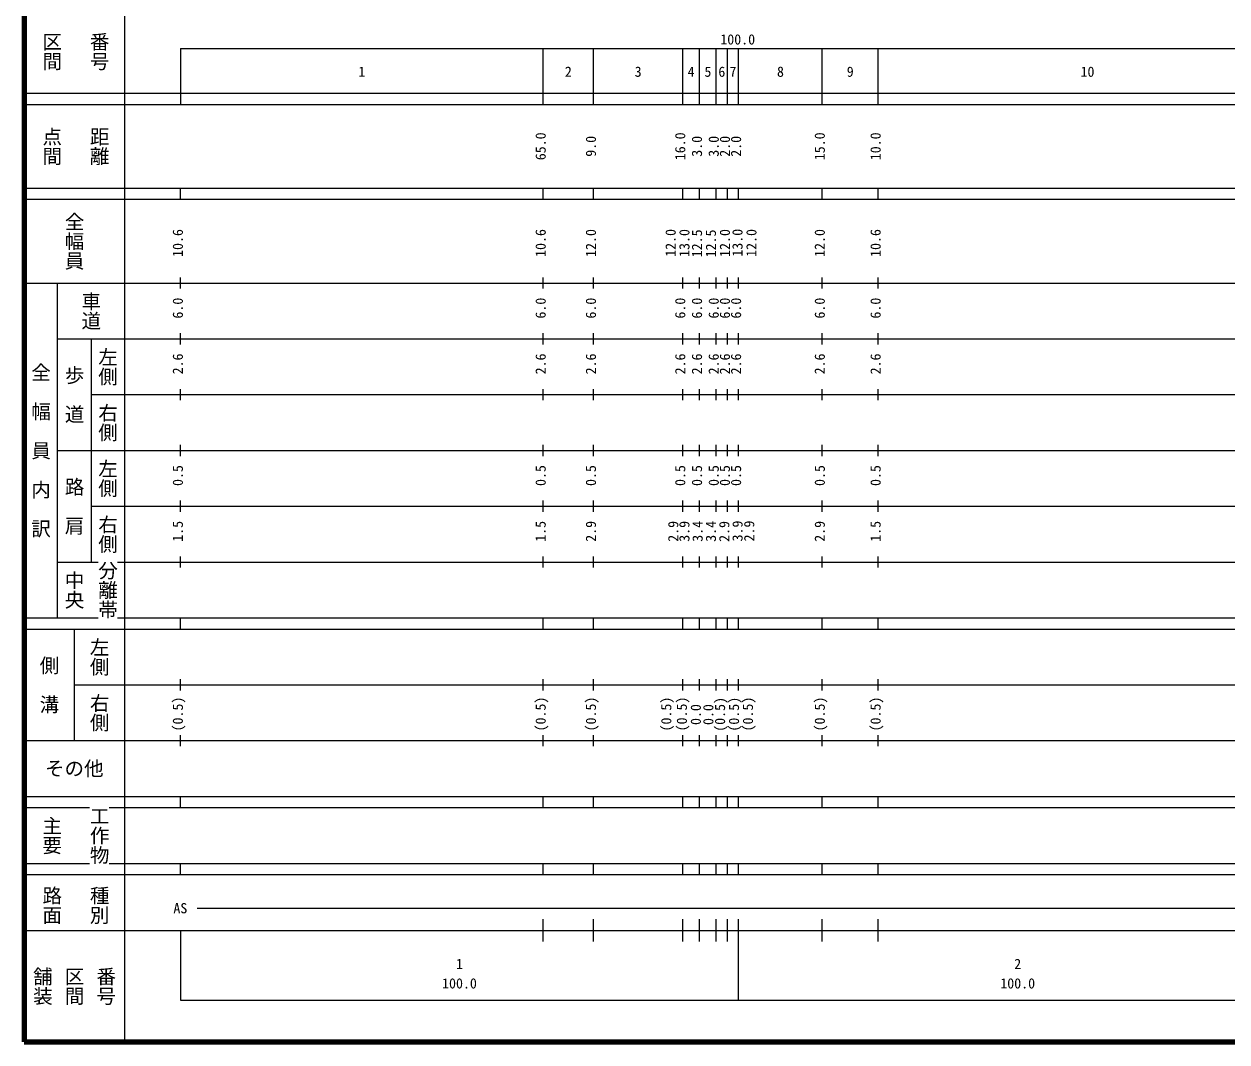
# Model space of a CAD drawing. Units: millimetres on the paper, enlarged 1000 times. Extents: x 40000 to 680000, y 20000 to 380000.
# Drawn here: x 40000 to 255485, y 20000 to 202409 of the extents above; entities that cross this region are included whole.
import ezdxf
from ezdxf.enums import TextEntityAlignment as Align

# ---------------------------------------------------------------- set-up
doc = ezdxf.new("R2010")
doc.units = ezdxf.units.MM
doc.header["$LTSCALE"] = 1000
doc.layers.add('M-TTL', color=2, linetype='Continuous', lineweight=140)
doc.layers.add('M-TTL-BAND', color=7, linetype='Continuous', lineweight=25)
doc.styles.add('@ＭＳ ゴシック', font='')
doc.styles.add('ＭＳ ゴシック', font='')
doc.styles.get('@ＭＳ ゴシック').set_extended_font_data('@MS Gothic')
doc.styles.get('ＭＳ ゴシック').set_extended_font_data('MS Gothic')

msp = doc.modelspace()

# ---------------------------------------------------------------- linework, layer by layer
at = {"layer": 'M-TTL'}
for p, q in [((40000, 380000), (40000, 20000)), ((40000, 20000), (680000, 20000))]:
    msp.add_line(p, q, dxfattribs=at)
at = {"layer": 'M-TTL-BAND'}
for p, q in [((58000, 370000), (58000, 20000)), ((68000, 198000), (579000, 198000)), ((68000, 198000), (68000, 188000)), ((133000, 188000), (133000, 198000)), ((142000, 188000), (142000, 198000)), ((158000, 188000), (158000, 198000)), ((161000, 188000), (161000, 198000)), ((164000, 188000), (164000, 198000)), ((166000, 188000), (166000, 198000)), ((168000, 188000), (168000, 198000)), ((183000, 188000), (183000, 198000)), ((193000, 188000), (193000, 198000)), ((40000, 190000), (579000, 190000)), ((40000, 188000), (579000, 188000)), ((40000, 173000), (579000, 173000)), ((68000, 171000), (68000, 173000)), ((133000, 171000), (133000, 173000)), ((142000, 171000), (142000, 173000)), ((158000, 171000), (158000, 173000)), ((161000, 171000), (161000, 173000)), ((164000, 171000), (164000, 173000)), ((166000, 171000), (166000, 173000)), ((168000, 171000), (168000, 173000)), ((183000, 171000), (183000, 173000)), ((193000, 171000), (193000, 173000)), ((40000, 171000), (579000, 171000)), ((40000, 156000), (579000, 156000)), ((46000, 96000), (46000, 156000)), ((68000, 155000), (68000, 157000)), ((133000, 155000), (133000, 157000)), ((142000, 155000), (142000, 157000)), ((158000, 155000), (158000, 157000)), ((161000, 155000), (161000, 157000)), ((164000, 155000), (164000, 157000)), ((166000, 155000), (166000, 157000)), ((168000, 155000), (168000, 157000)), ((183000, 155000), (183000, 157000)), ((193000, 155000), (193000, 157000)), ((68000, 145000), (68000, 147000)), ((133000, 145000), (133000, 147000)), ((142000, 145000), (142000, 147000)), ((158000, 145000), (158000, 147000)), ((161000, 145000), (161000, 147000)), ((164000, 145000), (164000, 147000)), ((166000, 145000), (166000, 147000)), ((168000, 145000), (168000, 147000)), ((183000, 145000), (183000, 147000)), ((193000, 145000), (193000, 147000)), ((46000, 146000), (579000, 146000)), ((52000, 146000), (52000, 106000)), ((52000, 136000), (579000, 136000)), ((68000, 135000), (68000, 137000)), ((133000, 135000), (133000, 137000)), ((142000, 135000), (142000, 137000)), ((158000, 135000), (158000, 137000)), ((161000, 135000), (161000, 137000)), ((164000, 135000), (164000, 137000)), ((166000, 135000), (166000, 137000)), ((168000, 135000), (168000, 137000)), ((183000, 135000), (183000, 137000)), ((193000, 135000), (193000, 137000)), ((46000, 126000), (579000, 126000)), ((68000, 125000), (68000, 127000)), ((133000, 125000), (133000, 127000)), ((142000, 125000), (142000, 127000)), ((158000, 125000), (158000, 127000)), ((161000, 125000), (161000, 127000)), ((164000, 125000), (164000, 127000)), ((166000, 125000), (166000, 127000)), ((168000, 125000), (168000, 127000)), ((183000, 125000), (183000, 127000)), ((193000, 125000), (193000, 127000)), ((68000, 115000), (68000, 117000)), ((133000, 115000), (133000, 117000)), ((142000, 115000), (142000, 117000)), ((158000, 115000), (158000, 117000)), ((161000, 115000), (161000, 117000)), ((164000, 115000), (164000, 117000)), ((166000, 115000), (166000, 117000)), ((168000, 115000), (168000, 117000)), ((183000, 115000), (183000, 117000)), ((193000, 115000), (193000, 117000)), ((52000, 116000), (579000, 116000)), ((46000, 106000), (53250, 106000)), ((56750, 106000), (579000, 106000)), ((68000, 105000), (68000, 107000)), ((133000, 105000), (133000, 107000)), ((142000, 105000), (142000, 107000)), ((158000, 105000), (158000, 107000)), ((161000, 105000), (161000, 107000)), ((164000, 105000), (164000, 107000)), ((166000, 105000), (166000, 107000)), ((168000, 105000), (168000, 107000)), ((183000, 105000), (183000, 107000)), ((193000, 105000), (193000, 107000)), ((40000, 96000), (53250, 96000)), ((56750, 96000), (579000, 96000)), ((68000, 94000), (68000, 96000)), ((133000, 94000), (133000, 96000)), ((142000, 94000), (142000, 96000)), ((158000, 94000), (158000, 96000)), ((161000, 94000), (161000, 96000)), ((164000, 94000), (164000, 96000)), ((166000, 94000), (166000, 96000)), ((168000, 94000), (168000, 96000)), ((183000, 94000), (183000, 96000)), ((193000, 94000), (193000, 96000)), ((40000, 94000), (579000, 94000)), ((49000, 94000), (49000, 74000)), ((68000, 83000), (68000, 85000)), ((133000, 83000), (133000, 85000)), ((142000, 83000), (142000, 85000)), ((158000, 83000), (158000, 85000)), ((161000, 83000), (161000, 85000)), ((164000, 83000), (164000, 85000)), ((166000, 83000), (166000, 85000)), ((168000, 83000), (168000, 85000)), ((183000, 83000), (183000, 85000)), ((193000, 83000), (193000, 85000)), ((49000, 84000), (579000, 84000)), ((40000, 74000), (579000, 74000)), ((68000, 73000), (68000, 75000)), ((133000, 73000), (133000, 75000)), ((142000, 73000), (142000, 75000)), ((158000, 73000), (158000, 75000)), ((161000, 73000), (161000, 75000)), ((164000, 73000), (164000, 75000)), ((166000, 73000), (166000, 75000)), ((168000, 73000), (168000, 75000)), ((183000, 73000), (183000, 75000)), ((193000, 73000), (193000, 75000)), ((40000, 64000), (579000, 64000)), ((68000, 62000), (68000, 64000)), ((133000, 62000), (133000, 64000)), ((142000, 62000), (142000, 64000)), ((158000, 62000), (158000, 64000)), ((161000, 62000), (161000, 64000)), ((164000, 62000), (164000, 64000)), ((166000, 62000), (166000, 64000)), ((168000, 62000), (168000, 64000)), ((183000, 62000), (183000, 64000)), ((193000, 62000), (193000, 64000)), ((40000, 62000), (51750, 62000)), ((55250, 62000), (579000, 62000)), ((40000, 52000), (51750, 52000)), ((55250, 52000), (579000, 52000)), ((68000, 50000), (68000, 52000)), ((133000, 50000), (133000, 52000)), ((142000, 50000), (142000, 52000)), ((158000, 50000), (158000, 52000)), ((161000, 50000), (161000, 52000)), ((164000, 50000), (164000, 52000)), ((166000, 50000), (166000, 52000)), ((168000, 50000), (168000, 52000)), ((183000, 50000), (183000, 52000)), ((193000, 50000), (193000, 52000)), ((40000, 50000), (579000, 50000)), ((71000, 44000), (565000, 44000)), ((133000, 38000), (133000, 42000)), ((142000, 38000), (142000, 42000)), ((158000, 38000), (158000, 42000)), ((161000, 38000), (161000, 42000)), ((164000, 38000), (164000, 42000)), ((166000, 38000), (166000, 42000)), ((168000, 27500), (168000, 42000)), ((183000, 38000), (183000, 42000)), ((193000, 38000), (193000, 42000)), ((40000, 40000), (579000, 40000)), ((68000, 40000), (68000, 27500)), ((68000, 27500), (579000, 27500))]:
    msp.add_line(p, q, dxfattribs=at)

# ---------------------------------------------------------------- texts
at = {"layer": 'M-TTL-BAND', "style": '@ＭＳ ゴシック'}
for s, p in [('区間', (45000, 197500)), ('番号', (53500, 197500)), ('点間', (45000, 180500)), ('距離', (53500, 180500)), ('全幅員', (49000, 163500)), ('車道', (52000, 151000)), ('左側', (55000, 141000)), ('全\u3000幅\u3000員\u3000内\u3000訳', (43000, 126000)), ('歩\u3000道', (49000, 136000)), ('右側', (55000, 131000)), ('左側', (55000, 121000)), ('路\u3000肩', (49000, 116000)), ('右側', (55000, 111000)), ('分離帯', (55000, 101000)), ('中央', (49000, 101000)), ('左側', (53500, 89000)), ('側\u3000溝', (44500, 84000)), ('右側', (53500, 79000)), ('主要', (45000, 57000)), ('工作物', (53500, 57000)), ('路面', (45000, 44500)), ('種別', (53500, 44500)), ('舗装', (43333, 30000)), ('区間', (49000, 30000)), ('番号', (54667, 30000))]:
    msp.add_text(s, height=2566, rotation=270, dxfattribs=at).set_placement(p, align=Align.MIDDLE_CENTER)
at = {"layer": 'M-TTL-BAND', "style": 'ＭＳ ゴシック'}
for s, p in [('100.0', (167844, 198195)), ('1', (100500, 192405)), ('2', (137500, 192405)), ('3', (150000, 192405)), ('4', (159500, 192405)), ('5', (162500, 192405)), ('6', (165000, 192405)), ('7', (167000, 192405)), ('8', (175500, 192405)), ('9', (188000, 192405)), ('10', (230500, 192405)), ('AS', (68000, 42500)), ('1', (118000, 32523)), ('2', (218000, 32523)), ('100.0', (118000, 29033)), ('100.0', (218000, 29033))]:
    msp.add_text(s, height=1833, dxfattribs=at).set_placement(p, align=Align.BOTTOM_CENTER)
for s, p in [('65.0', (134000, 180500)), ('9.0', (143000, 180500)), ('16.0', (159000, 180500)), ('3.0', (162000, 180500)), ('3.0', (165000, 180500)), ('2.0', (167000, 180500)), ('2.0', (169000, 180500)), ('15.0', (184000, 180500)), ('10.0', (194000, 180500)), ('10.6', (69000, 163174)), ('10.6', (134000, 163174)), ('12.0', (143000, 163174)), ('12.0', (157284, 163191)), ('13.0', (159750, 163174)), ('12.5', (162000, 163112)), ('12.5', (164500, 163092)), ('12.0', (167000, 163174)), ('13.0', (169257, 163219)), ('12.0', (171757, 163188)), ('12.0', (184000, 163174)), ('10.6', (194000, 163174)), ('6.0', (69000, 151500)), ('6.0', (134000, 151500)), ('6.0', (143000, 151500)), ('6.0', (159000, 151500)), ('6.0', (162000, 151500)), ('6.0', (165000, 151500)), ('6.0', (167000, 151500)), ('6.0', (169000, 151500)), ('6.0', (184000, 151500)), ('6.0', (194000, 151500)), ('2.6', (69000, 141500)), ('2.6', (134000, 141500)), ('2.6', (143000, 141500)), ('2.6', (159000, 141500)), ('2.6', (162000, 141500)), ('2.6', (165000, 141500)), ('2.6', (167000, 141500)), ('2.6', (169000, 141500)), ('2.6', (184000, 141500)), ('2.6', (194000, 141500)), ('0.5', (69000, 121500)), ('0.5', (134000, 121500)), ('0.5', (143000, 121500)), ('0.5', (159000, 121500)), ('0.5', (162000, 121500)), ('0.5', (165000, 121500)), ('0.5', (167000, 121500)), ('0.5', (169000, 121500)), ('0.5', (184000, 121500)), ('0.5', (194000, 121500)), ('1.5', (69000, 111500)), ('1.5', (134000, 111500)), ('2.9', (143000, 111500)), ('2.9', (157750, 111500)), ('3.9', (159750, 111500)), ('3.4', (162120, 111500)), ('3.4', (164500, 111495)), ('2.9', (166889, 111482)), ('3.9', (169268, 111561)), ('2.9', (171355, 111561)), ('2.9', (184000, 111500)), ('1.5', (194000, 111500)), ('(0.5)', (69000, 78764)), ('(0.5)', (134000, 78764)), ('(0.5)', (143000, 78764)), ('(0.5)', (156500, 78754)), ('(0.5)', (159291, 78772)), ('0.0', (161791, 78666)), ('0.0', (164035, 78666)), ('(0.5)', (166128, 78697)), ('(0.5)', (168628, 78729)), ('(0.5)', (171128, 78760)), ('(0.5)', (184000, 78764)), ('(0.5)', (194000, 78764))]:
    msp.add_text(s, height=1833, rotation=90, dxfattribs=at).set_placement(p, align=Align.BOTTOM_CENTER)
msp.add_text('その他', height=2566, dxfattribs=at).set_placement((49000, 69000), align=Align.MIDDLE_CENTER)

doc.saveas('drawing.dxf')
